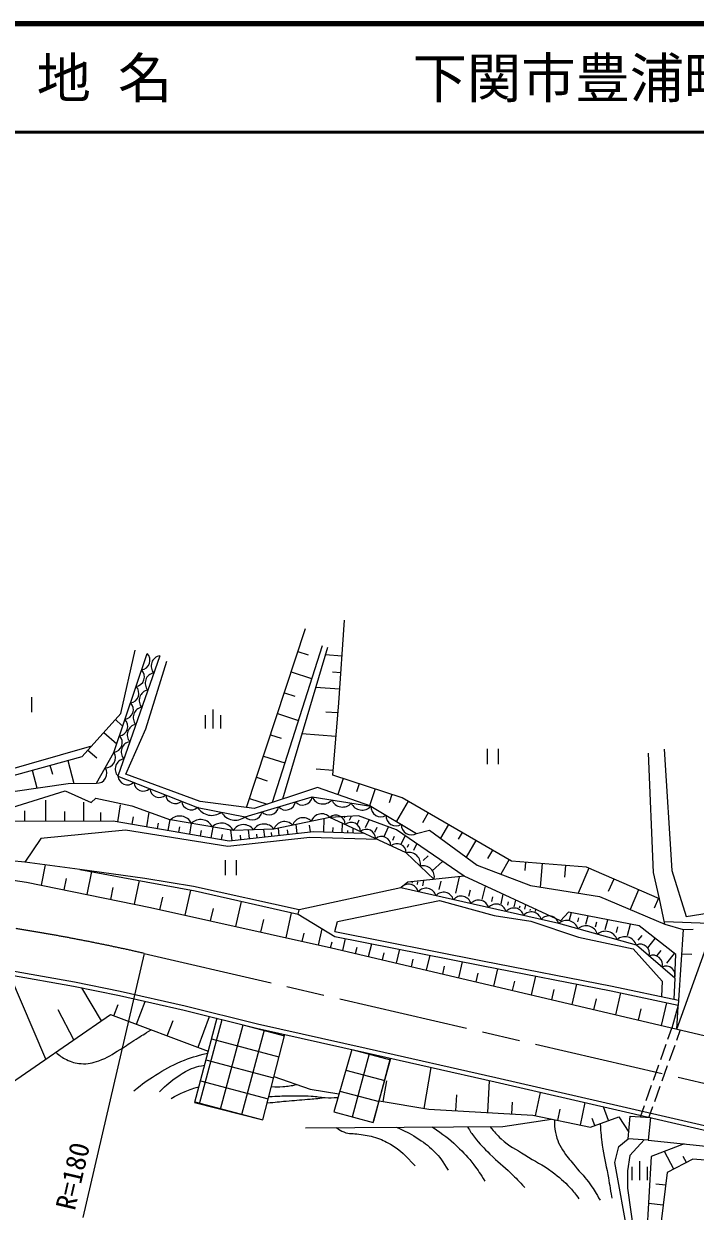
# Model space of a CAD drawing. Units: millimetres, scale not verified. Extents: x 40000 to 680000, y 20000 to 380000.
# Drawn here: x 369194 to 431051, y 270551 to 380000 of the extents above; entities that cross this region are included whole.
import ezdxf
from ezdxf.enums import TextEntityAlignment as Align

# ---------------------------------------------------------------- set-up
doc = ezdxf.new("R2010")
doc.units = ezdxf.units.MM
doc.header["$LTSCALE"] = 1000
doc.linetypes.add('CHAIN', pattern=[18.5, 12, -1.5, 3.5, -1.5])
for name, color, linetype, lineweight in [('M-BMK', 2, 'CHAIN', 13), ('M-STR-HTXT', 7, 'Continuous', 13), ('M-TTL', 2, 'Continuous', 140), ('M-TTL-LINE', 7, 'Continuous', 50), ('M-WORK', 1, 'Continuous', 13)]:
    doc.layers.add(name, color=color, linetype=linetype, lineweight=lineweight)
doc.layers.add('M-TTL-TXT', color=7, linetype='Continuous')
doc.styles.add('ＭＳ ゴシック', font='')
doc.styles.get('ＭＳ ゴシック').set_extended_font_data('MS Gothic')

msp = doc.modelspace()

# ---------------------------------------------------------------- hatches: boundary and pattern name
at = {"layer": 'M-WORK'}
h = msp.add_hatch(dxfattribs=at)
h.set_pattern_fill('USER', color=256, style=0, pattern_type=2)
h.set_pattern_definition([(255, (391206, 278969), (1931.85, -517.64), []), (345, (391206, 278969), (517.64, 1931.85), [])])
h.paths.add_polyline_path([(391206, 278969), (392235, 282969), (393233, 286849), (390626, 287431), (386984, 288334), (386185, 285308), (384932, 280567)])
h = msp.add_hatch(dxfattribs=at)
h.set_pattern_fill('USER', color=256, style=0, pattern_type=2)
h.set_pattern_definition([(255, (401396, 278729), (1931.85, -517.64), []), (345, (401396, 278729), (517.64, 1931.85), [])])
h.paths.add_polyline_path([(401396, 278729), (401945, 280735), (403015, 284654), (400647, 285192), (399404, 285470), (398233, 281381), (397760, 279728)])

# ---------------------------------------------------------------- linework, layer by layer
at = {"layer": 'M-BMK'}
msp.add_line((380281, 294320), (463685, 274958), dxfattribs=at)
msp.add_arc((340249, 118828), 180000, 77.14997, 107.18685, dxfattribs=at)
at = {"layer": 'M-STR-HTXT'}
for p, q in [((380281, 294320), (374636, 269965)), ((429357, 287332), (429467, 289417))]:
    msp.add_line(p, q, dxfattribs=at)
msp.add_lwpolyline([(429357, 287332), (440000, 317000), (468750, 317000)], dxfattribs=at)
at = {"layer": 'M-TTL'}
msp.add_line((680000, 380000), (40000, 380000), dxfattribs=at)
at = {"layer": 'M-TTL-LINE'}
msp.add_line((40000, 370000), (680000, 370000), dxfattribs=at)
at = {"layer": 'M-WORK'}
for p, q in [((389724, 307761), (395161, 324271)), ((398225, 317411), (398744, 325043)), ((378145, 316434), (379442, 322252)), ((396680, 322672), (392089, 308231)), ((393049, 308549), (397199, 322552)), ((394457, 322132), (395395, 321823)), ((398509, 321708), (396984, 321825)), ((380445, 315026), (382389, 321260)), ((393839, 320256), (395715, 319638)), ((398391, 320183), (397629, 320241)), ((398274, 318658), (396095, 318825)), ((369932, 316537), (369932, 317937)), ((393208, 318340), (394166, 318024)), ((397665, 310737), (398225, 317411)), ((374560, 312452), (378145, 316434)), ((386638, 315051), (386638, 316801)), ((392577, 316424), (394493, 315793)), ((398107, 316478), (397017, 316562)), ((377635, 315868), (378227, 315336)), ((385938, 315051), (385938, 316276)), ((387338, 315051), (387338, 316276)), ((376570, 314685), (377754, 313619)), ((378606, 310843), (380445, 315026)), ((391932, 314467), (392911, 314145)), ((397939, 314298), (394824, 314538)), ((375432, 313420), (363771, 310054)), ((375110, 313063), (375921, 312333)), ((411890, 313165), (411890, 311765)), ((412940, 311765), (412940, 313165)), ((428179, 313131), (428898, 301942)), ((362492, 309148), (374560, 312452)), ((373248, 312096), (373818, 309990)), ((391288, 312510), (393245, 311866)), ((427220, 301782), (426740, 312772)), ((369965, 311207), (370410, 309566)), ((371607, 311652), (371829, 310831)), ((385453, 308312), (378606, 310843)), ((397700, 311183), (396142, 311303)), ((368398, 309269), (373273, 309988)), ((373273, 309988), (375896, 309997)), ((390644, 310554), (391622, 310231)), ((404059, 308659), (397665, 310737)), ((398616, 310428), (398138, 308957)), ((400087, 309950), (399848, 309215)), ((368090, 307749), (373005, 309308)), ((373005, 309308), (375403, 308229)), ((396269, 309618), (390408, 307673)), ((401171, 307886), (396269, 309618)), ((401558, 309472), (401055, 307927)), ((403103, 308970), (402852, 308197)), ((414129, 302825), (404059, 308659)), ((371236, 306506), (371230, 308443)), ((374729, 306517), (374723, 308264)), ((375403, 308229), (375842, 308629)), ((375842, 308629), (379159, 307909)), ((377851, 306456), (378117, 307998)), ((379159, 307909), (382716, 306631)), ((390408, 307673), (385453, 308312)), ((389999, 308597), (391602, 308069)), ((404595, 308349), (403518, 306490)), ((367801, 306495), (377445, 306526)), ((369299, 306500), (369296, 307468)), ((372982, 306512), (372980, 307385)), ((376293, 306522), (376291, 307305)), ((377445, 306526), (388128, 304688)), ((379190, 306226), (379305, 306895)), ((380528, 305996), (380759, 307334)), ((382507, 305655), (382677, 306644)), ((396827, 305510), (396867, 306741)), ((400045, 306997), (397393, 306851)), ((398752, 306799), (398838, 306985)), ((399205, 306588), (399378, 306960)), ((399935, 306248), (400105, 306613)), ((403526, 305700), (400045, 306997)), ((400666, 305908), (401005, 306639)), ((406454, 307272), (405915, 306342)), ((378564, 305674), (370758, 304901)), ((387995, 304155), (378564, 305674)), ((381518, 305825), (381603, 306320)), ((383494, 305485), (383579, 305979)), ((384480, 305316), (384650, 306302)), ((385472, 305145), (385557, 305641)), ((386463, 304974), (386634, 305966)), ((388128, 304688), (395881, 305540)), ((388389, 304717), (388282, 305686)), ((389998, 304894), (389909, 305698)), ((391390, 305047), (391314, 305743)), ((392056, 305120), (392019, 305452)), ((392721, 305193), (392648, 305858)), ((393546, 305284), (393501, 305697)), ((394372, 305375), (394281, 306200)), ((395597, 305509), (395530, 306122)), ((395881, 305540), (400532, 305389)), ((397680, 305482), (397694, 305908)), ((398533, 305454), (398561, 306307)), ((399033, 305438), (399040, 305651)), ((399533, 305421), (399547, 305848)), ((401533, 305505), (401735, 305939)), ((402400, 305101), (402804, 305969)), ((409755, 301424), (403526, 305700)), ((405380, 305382), (406560, 305682)), ((406560, 305682), (410956, 302459)), ((408313, 306195), (407582, 304933)), ((409574, 305464), (409209, 304833)), ((370758, 304901), (369293, 302712)), ((387425, 304809), (387508, 305290)), ((395561, 305008), (387995, 304155)), ((389193, 304805), (389149, 305207)), ((390694, 304970), (390656, 305318)), ((401772, 304811), (395561, 305008)), ((403179, 304739), (403360, 305129)), ((403957, 304377), (404319, 305156)), ((404539, 304106), (404675, 304398)), ((405122, 303835), (405393, 304418)), ((410835, 304733), (409947, 303199)), ((369293, 302712), (361297, 303514)), ((405976, 302887), (406453, 303311)), ((412369, 303844), (411925, 303077)), ((360198, 302255), (369449, 300896)), ((374351, 302059), (369293, 302712)), ((370816, 300614), (371198, 302466)), ((387748, 302922), (387748, 301522)), ((388798, 301522), (388798, 302922)), ((406824, 301931), (407780, 302780)), ((410956, 302459), (415885, 300567)), ((413904, 302956), (413132, 301624)), ((421033, 302252), (414129, 302825)), ((415403, 302719), (415340, 301952)), ((416937, 302592), (416758, 300428)), ((419101, 302412), (419011, 301330)), ((421247, 302160), (420260, 299869)), ((427773, 299348), (421033, 302252)), ((372922, 300180), (373140, 301233)), ((380345, 301234), (374351, 302059)), ((374351, 302059), (380478, 300914)), ((375029, 299745), (375463, 301851)), ((379405, 298842), (379856, 301030)), ((384820, 300488), (380345, 301234)), ((409755, 301424), (404569, 300874)), ((405943, 300558), (406052, 301031)), ((408983, 299859), (409333, 301379)), ((418653, 297327), (409755, 301424)), ((423538, 301173), (423045, 300027)), ((427773, 299348), (427220, 301782)), ((428898, 301942), (430217, 297706)), ((369449, 300896), (380878, 298538)), ((377217, 299294), (377442, 300388)), ((380478, 300914), (384980, 300088)), ((384076, 297825), (384597, 300158)), ((394571, 298330), (384820, 300488)), ((384980, 300088), (394464, 297930)), ((403927, 300358), (394571, 298330)), ((404569, 300874), (403927, 300358)), ((404969, 300782), (405000, 300919)), ((405456, 300670), (405510, 300906)), ((407463, 300209), (407638, 300969)), ((410209, 299578), (410349, 300190)), ((411434, 299296), (411715, 300522)), ((415885, 300567), (422225, 299555)), ((425830, 300186), (425044, 298362)), ((381743, 298345), (382003, 299512)), ((388735, 296786), (389255, 299115)), ((398111, 297263), (407478, 299204)), ((407478, 299204), (412540, 297819)), ((412298, 299098), (412397, 299530)), ((413163, 298899), (413361, 299764)), ((413772, 298759), (413843, 299064)), ((414382, 298619), (414523, 299229)), ((415357, 298395), (415450, 298802)), ((422225, 299555), (428253, 297004)), ((427653, 299400), (427261, 298488)), ((428253, 297004), (427773, 299348)), ((380878, 298538), (397541, 294822)), ((386406, 297305), (386666, 298470)), ((393355, 295756), (393870, 298065)), ((394464, 297930), (394571, 298330)), ((394464, 297930), (397852, 295883)), ((412540, 297819), (415896, 297286)), ((414870, 298507), (414916, 298710)), ((415844, 298283), (415868, 298385)), ((416332, 298171), (416378, 298375)), ((419372, 298127), (418653, 297327)), ((425899, 296848), (419372, 298127)), ((419468, 297425), (419644, 298073)), ((420983, 297013), (421189, 297771)), ((430217, 297706), (436051, 298665)), ((391045, 296271), (391302, 297426)), ((397856, 296341), (398111, 297263)), ((415896, 297286), (420292, 295821)), ((420226, 297219), (420329, 297598)), ((421868, 296773), (421988, 297215)), ((422752, 296533), (422993, 297417)), ((423785, 296252), (423926, 296769)), ((424818, 295972), (425099, 297005)), ((429256, 294210), (425899, 296848)), ((432344, 297072), (428205, 297239)), ((428253, 297004), (429931, 296525)), ((394854, 295421), (395021, 296171)), ((396354, 295087), (396688, 296586)), ((397852, 295883), (411353, 293205)), ((397856, 296341), (411440, 293646)), ((398576, 294579), (398837, 295688)), ((420292, 295821), (425327, 294729)), ((425806, 295526), (426152, 295958)), ((426670, 294836), (427360, 295700)), ((429931, 296525), (429501, 289995)), ((429931, 296525), (430869, 296553)), ((397466, 294839), (397590, 295395)), ((397541, 294822), (432381, 286620)), ((399769, 294297), (399910, 294894)), ((400963, 294016), (401244, 295210)), ((403533, 293412), (403835, 294696)), ((425327, 294729), (427991, 291772)), ((427548, 294134), (427900, 294573)), ((402248, 293714), (402399, 294356)), ((404915, 293086), (405078, 293777)), ((406298, 292761), (406623, 294143)), ((409274, 292060), (409624, 293548)), ((411440, 293646), (423406, 291301)), ((428427, 293431), (429129, 294310)), ((429182, 292046), (429256, 294210)), ((430733, 294222), (429781, 294252)), ((367902, 292354), (373779, 291290)), ((371237, 284583), (367902, 292354)), ((367967, 292749), (373854, 291683)), ((407786, 292410), (407961, 293154)), ((410879, 291682), (411067, 292485)), ((411353, 293205), (423315, 290860)), ((412483, 291304), (412861, 292909)), ((373779, 291290), (378006, 290440)), ((373854, 291683), (378090, 290831)), ((376357, 288112), (374544, 291136)), ((414219, 290896), (414423, 291764)), ((415955, 290487), (416364, 292223)), ((419709, 289603), (420151, 291480)), ((423406, 291301), (429501, 289995)), ((427991, 291772), (427944, 290329)), ((429182, 292046), (429079, 290085)), ((378006, 290440), (383965, 289083)), ((378090, 290831), (384058, 289472)), ((417832, 290045), (418053, 290984)), ((421723, 289129), (421960, 290136)), ((423315, 290860), (429478, 289540)), ((423736, 288655), (424210, 290669)), ((373797, 286348), (372354, 289121)), ((377492, 288562), (377884, 289608)), ((379583, 287780), (380366, 289871)), ((383965, 289083), (390626, 287431)), ((384058, 289472), (390718, 287820)), ((425834, 288161), (426081, 289210)), ((427932, 287667), (428426, 289765)), ((429478, 289540), (428905, 287438)), ((429501, 289995), (429478, 289540)), ((355961, 274054), (377180, 288679)), ((377180, 288679), (386185, 285308)), ((382416, 286719), (382946, 288135)), ((386984, 288334), (384932, 280567)), ((385248, 285659), (386308, 288491)), ((390626, 287431), (400647, 285192)), ((390718, 287820), (400735, 285583)), ((391206, 278969), (393233, 286849)), ((428540, 286408), (428905, 287438)), ((429671, 287258), (429325, 286297)), ((427871, 284524), (428372, 285937)), ((429156, 285826), (428649, 284414)), ((399404, 285470), (397760, 279728)), ((400647, 285192), (412608, 282475)), ((400735, 285583), (412697, 282865)), ((401396, 278729), (403015, 284654)), ((406084, 280034), (406723, 283807)), ((427202, 282639), (427704, 284052)), ((428480, 283944), (427972, 282532)), ((392235, 282969), (395578, 281809)), ((402311, 280673), (402630, 282560)), ((411942, 279645), (412113, 282577)), ((412608, 282475), (424222, 279811)), ((412697, 282865), (424312, 280201)), ((395578, 281809), (398233, 281381)), ((416338, 279352), (416783, 281510)), ((426533, 280754), (427035, 282168)), ((427803, 282062), (427296, 280650)), ((384932, 280567), (391206, 278969)), ((401945, 280735), (406509, 279962)), ((409011, 279816), (409096, 281282)), ((414142, 279516), (414207, 280616)), ((420478, 278499), (420905, 280569)), ((424312, 280201), (446091, 275153)), ((426000, 279253), (426366, 280283)), ((397760, 279728), (401396, 278729)), ((406509, 279962), (416091, 279403)), ((416091, 279403), (421392, 278310)), ((418408, 278925), (418621, 279960)), ((421392, 278310), (424003, 279243)), ((423061, 278906), (422606, 280180)), ((424003, 279243), (424921, 277845)), ((424222, 279811), (445999, 274763)), ((424869, 277227), (425046, 279323)), ((425046, 279323), (426923, 279185)), ((426923, 279185), (426716, 277103)), ((427127, 280180), (426781, 279218)), ((395146, 278248), (413341, 278361)), ((413341, 278361), (417816, 279047)), ((421787, 278451), (421560, 279088)), ((424015, 276520), (424869, 277227)), ((426716, 277103), (424869, 277227)), ((426360, 277127), (425023, 275694)), ((426716, 277103), (436236, 276108)), ((423642, 275055), (424015, 276520)), ((430023, 276757), (426985, 275597)), ((429080, 274426), (428218, 276068)), ((425014, 267542), (423642, 275055)), ((425023, 275694), (424810, 274291)), ((425945, 273420), (425945, 275170)), ((426985, 275597), (426487, 266477)), ((430836, 275349), (428479, 274110)), ((430235, 275033), (429932, 275610)), ((436950, 274829), (430836, 275349)), ((424810, 274291), (424810, 272675)), ((425245, 273420), (425245, 274645)), ((426645, 273420), (426645, 274645)), ((428479, 274110), (427679, 267756)), ((424810, 272675), (425573, 267302)), ((428332, 272944), (427412, 273060)), ((428101, 271104), (426749, 271274))]:
    msp.add_line(p, q, dxfattribs=at)
for points in [[(375896, 309997), (377494, 312848), (380558, 321959)], [(381730, 321746), (377867, 310663), (385213, 307779), (389582, 306900), (395763, 308738), (401171, 307886), (405380, 305382)], [(406994, 301131), (404426, 303575), (397393, 306851), (392238, 305772), (388482, 305653), (382716, 306631)], [(429182, 292046), (425626, 295083), (418473, 297081), (403927, 300358)]]:
    msp.add_lwpolyline(points, dxfattribs=at)
for centre, radius, start, end in [((379931, 321325), 892, 277.4703, 45.35852), ((381882, 320805), 953, 99.15729, 222.40993), ((379421, 319806), 892, 277.4703, 45.35852), ((381330, 319222), 953, 99.15729, 222.40993), ((378910, 318287), 892, 277.4703, 45.35852), ((380778, 317639), 953, 99.15729, 222.40993), ((378399, 316769), 892, 277.4703, 45.35852), ((380226, 316056), 953, 99.15729, 222.40993), ((377889, 315250), 892, 277.4703, 45.35852), ((379674, 314472), 953, 99.15729, 222.40993), ((377378, 313732), 892, 277.4703, 45.35852), ((379122, 312889), 953, 99.15729, 222.40993), ((376730, 312339), 918, 267.78784, 33.6493), ((378571, 311306), 953, 99.15729, 222.40993), ((375931, 310914), 918, 267.78784, 33.6493), ((378738, 310722), 873, 183.85364, 313.27982), ((380207, 310145), 873, 183.85364, 313.27982), ((381676, 309568), 873, 183.85364, 313.27982), ((383146, 308992), 873, 183.85364, 313.27982), ((394877, 308892), 900, 222.93834, 350.18806), ((396755, 309172), 1083, 203.5999, 318.48384), ((384615, 308415), 873, 183.85364, 313.27982), ((386501, 308532), 1491, 210.28495, 306.96085), ((391786, 307973), 900, 222.93834, 350.18806), ((393331, 308432), 900, 222.93834, 350.18806), ((398558, 308888), 1083, 203.5999, 318.48384), ((400360, 308604), 1083, 203.5999, 318.48384), ((402086, 307826), 916, 176.27386, 302.2262), ((383560, 305777), 1200, 26.06199, 134.6862), ((385482, 305451), 1200, 26.06199, 134.6862), ((388686, 308092), 1491, 210.28495, 306.96085), ((390241, 307513), 900, 222.93834, 350.18806), ((393204, 305443), 1020, 42.48825, 161.15473), ((394922, 305803), 1020, 42.48825, 161.15473), ((396641, 306162), 1020, 42.48825, 161.15473), ((397948, 306205), 852, 359.42255, 130.61497), ((403489, 306992), 916, 176.27386, 302.2262), ((387404, 305125), 1200, 26.06199, 134.6862), ((389441, 305050), 1133, 35.78759, 147.86835), ((391319, 305110), 1133, 35.78759, 147.86835), ((399354, 305549), 852, 359.42255, 130.61497), ((400761, 304894), 852, 359.42255, 130.61497), ((404892, 306157), 916, 176.27386, 302.2262), ((402168, 304239), 852, 359.42255, 130.61497), ((403574, 303583), 852, 359.42255, 130.61497), ((404699, 302576), 1035, 347.55307, 105.28746), ((405983, 301354), 1035, 347.55307, 105.28746), ((404639, 299750), 936, 15.0737, 139.53557), ((406255, 299386), 936, 15.0737, 139.53557), ((407871, 299022), 936, 15.0737, 139.53557), ((409488, 298658), 936, 15.0737, 139.53557), ((411104, 298294), 936, 15.0737, 139.53557), ((412720, 297930), 936, 15.0737, 139.53557), ((414336, 297566), 936, 15.0737, 139.53557), ((415952, 297202), 936, 15.0737, 139.53557), ((417569, 296837), 936, 15.0737, 139.53557), ((419202, 296242), 1112, 17.78082, 131.00593), ((420990, 295742), 1112, 17.78082, 131.00593), ((422779, 295243), 1112, 17.78082, 131.00593), ((424567, 294743), 1112, 17.78082, 131.00593), ((425986, 294305), 858, 344.14765, 114.86217), ((427172, 293292), 858, 344.14765, 114.86217), ((428357, 292280), 858, 344.14765, 114.86217)]:
    msp.add_arc(centre, radius, start, end, dxfattribs=at)
for points, knots in [([(372137, 285203), (372537, 284862), (372702, 284736), (373119, 284530), (373613, 284287), (373929, 284203), (374478, 284157), (375118, 284103), (375494, 284217), (376103, 284424), (376927, 284704), (377325, 285018), (378074, 285463), (378662, 285812), (378961, 286057), (379539, 286422), (380079, 286762), (380257, 286869), (380934, 287274)], [0, 0, 0, 0, 1, 1, 1, 2, 2, 2, 3, 3, 3, 4, 4, 4, 5, 5, 5, 6, 6, 6, 6]), ([(379326, 281653), (380231, 282365), (380510, 282579), (381324, 283091), (382203, 283644), (382711, 283944), (383669, 284344), (384600, 284733), (384979, 284830), (386135, 285119)], [0, 0, 0, 0, 1, 1, 1, 2, 2, 2, 3, 3, 3, 3]), ([(381697, 281546), (382435, 282255), (382672, 282509), (383402, 282985), (383948, 283341), (384247, 283583), (384867, 283784), (385239, 283904), (385396, 283945), (385841, 284008)], [0, 0, 0, 0, 1, 1, 1, 2, 2, 2, 3, 3, 3, 3]), ([(382763, 280934), (383264, 281216), (383418, 281297), (383855, 281493), (384409, 281741), (384622, 281801), (385316, 282020)], [0, 0, 0, 0, 1, 1, 1, 2, 2, 2, 2]), ([(391997, 282043), (392498, 282018), (392654, 282015), (393074, 282040), (393584, 282071), (393771, 282113), (394369, 282229)], [0, 0, 0, 0, 1, 1, 1, 2, 2, 2, 2]), ([(391608, 280529), (392464, 280621), (392684, 280645), (393376, 280708), (394145, 280779), (394578, 280798), (395347, 280868), (395979, 280926), (396180, 280946), (396963, 281028)], [0, 0, 0, 0, 1, 1, 1, 2, 2, 2, 3, 3, 3, 3]), ([(391761, 281126), (392674, 281168), (392918, 281178), (393660, 281188), (394451, 281198), (394895, 281218), (395685, 281170), (396186, 281140), (396461, 281051), (396963, 281028), (397421, 281007), (397585, 281012), (398135, 281038)], [0, 0, 0, 0, 1, 1, 1, 2, 2, 2, 3, 3, 3, 4, 4, 4, 4]), ([(398000, 278266), (398278, 278053), (398405, 277983), (398693, 277857), (399188, 277642), (399529, 277755), (400061, 277662), (400660, 277558), (401005, 277533), (401588, 277360), (402160, 277191), (402454, 277013), (402974, 276721), (404002, 276143), (404314, 275711), (405247, 274732)], [0, 0, 0, 0, 1, 1, 1, 2, 2, 2, 3, 3, 3, 4, 4, 4, 5, 5, 5, 5]), ([(403506, 278300), (404383, 277907), (404668, 277780), (405353, 277342), (406025, 276914), (406406, 276662), (406970, 276099), (407580, 275489), (407766, 275169), (408284, 274323)], [0, 0, 0, 0, 1, 1, 1, 2, 2, 2, 3, 3, 3, 3]), ([(406828, 278321), (407923, 277556), (408287, 277323), (409101, 276543), (409757, 275915), (410116, 275545), (410664, 274820), (411086, 274262), (411229, 274045), (411658, 273328)], [0, 0, 0, 0, 1, 1, 1, 2, 2, 2, 3, 3, 3, 3]), ([(410060, 278341), (410347, 277878), (410445, 277743), (410717, 277378), (411210, 276716), (411556, 276400), (412138, 275815), (412859, 275091), (413345, 274773), (414074, 274057), (414585, 273555), (414754, 273383), (415353, 272742)], [0, 0, 0, 0, 1, 1, 1, 2, 2, 2, 3, 3, 3, 4, 4, 4, 4]), ([(412137, 278354), (412576, 277804), (412745, 277631), (413186, 277218), (413932, 276518), (414496, 276304), (415353, 275744), (416318, 275113), (416939, 274878), (417857, 274181), (418550, 273655), (418945, 273354), (419526, 272707), (419866, 272329), (419991, 272183), (420343, 271695)], [0, 0, 0, 0, 1, 1, 1, 2, 2, 2, 3, 3, 3, 4, 4, 4, 5, 5, 5, 5]), ([(418096, 278989), (418076, 278474), (418097, 278272), (418177, 277822), (418313, 277051), (418553, 276643), (418976, 275984), (419320, 275448), (419586, 275199), (419988, 274705), (420533, 274034), (420908, 273711), (421400, 273000), (421774, 272458), (421900, 272251), (422279, 271561)], [0, 0, 0, 0, 1, 1, 1, 2, 2, 2, 3, 3, 3, 4, 4, 4, 5, 5, 5, 5]), ([(422284, 278629), (422359, 277685), (422388, 277420), (422492, 276650), (422637, 275580), (422810, 274995), (422998, 273932), (423149, 273080), (423196, 272809), (423371, 271748)], [0, 0, 0, 0, 1, 1, 1, 2, 2, 2, 3, 3, 3, 3])]:
    msp.add_open_spline(points, degree=3, knots=knots, dxfattribs=at)

# ---------------------------------------------------------------- texts
at = {"layer": 'M-STR-HTXT', "style": 'ＭＳ ゴシック'}
msp.add_text('R=180', height=1833, rotation=76.951, dxfattribs=at).set_placement((373707, 273792), align=Align.MIDDLE_CENTER)
at = {"layer": 'M-TTL-TXT', "style": 'ＭＳ ゴシック'}
for s, p in [('地 名', (370380, 375000)), ('下関市豊浦町大字多々良', (405024, 375000))]:
    msp.add_text(s, height=3666, dxfattribs=at).set_placement(p, align=Align.MIDDLE_LEFT)

doc.saveas('drawing.dxf')
